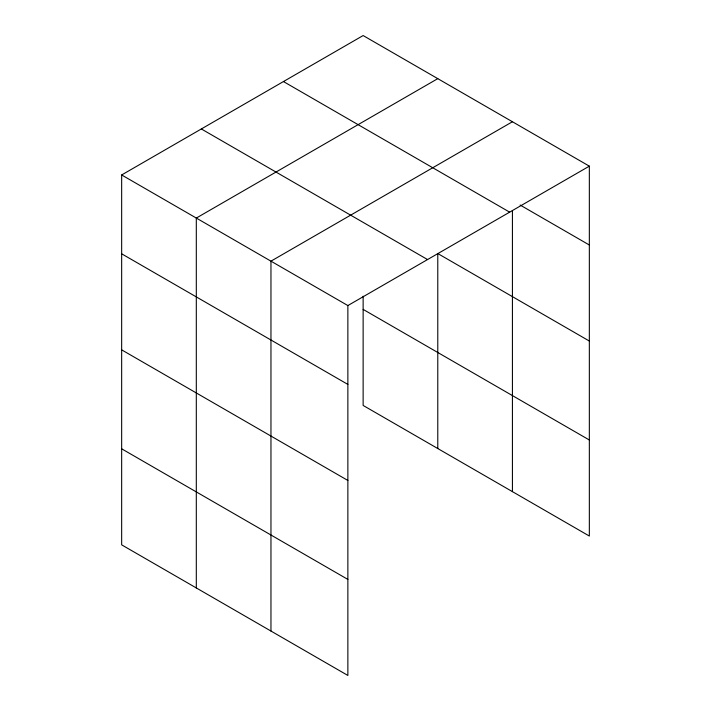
<?xml version="1.0" encoding="UTF-8"?>
<svg xmlns="http://www.w3.org/2000/svg" width="711" height="711" viewBox="0 0 711 711"><rect width="100%" height="100%" fill="white"/><g stroke="black" fill="none" stroke-linecap="round" stroke-linejoin="round"><path stroke-width="1.07" d="M589.339 166.152L363.134 35.55L121.661 174.959L121.661 544.848L347.866 675.45L347.866 305.561L589.339 166.152L589.339 536.041L363.134 405.439L363.134 296.203M512.427 210.527L512.427 491.63M437.78 78.645L196.307 218.064L196.307 587.944M512.427 121.75L270.962 261.159L270.962 631.048M520.123 205.035L589.339 245.002M283.449 81.552L509.654 212.154M589.339 341.04L437.78 253.543L437.78 448.534M201.346 128.958L427.551 259.559M363.134 309.392L589.339 439.993M121.661 174.959L347.866 305.561M121.661 253.809L347.866 384.411M121.661 349.856L347.866 480.458M121.661 448.81L347.866 579.412"/></g></svg>
